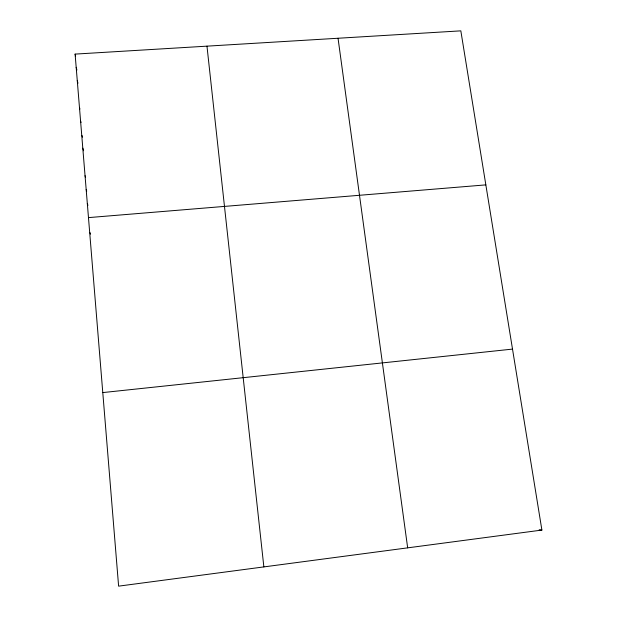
<?xml version="1.0" encoding="UTF-8"?>
<svg xmlns="http://www.w3.org/2000/svg" width="617" height="617" viewBox="0 0 617 617"><rect width="100%" height="100%" fill="white"/><g stroke="black" fill="none" stroke-linecap="round" stroke-linejoin="round"><path stroke-width="0.93" d="M541.896 530.065L118.611 586.15L75.104 54.103L460.83 30.85L541.896 530.065L539.142 529.779M102.777 392.582L512.511 349.099M88.47 217.616L485.841 184.876M89.928 232.547L90.529 234.159M87.321 203.564L87.938 205.345M86.179 189.596L86.696 191.147M85.046 175.706L85.57 177.318M82.794 148.157L83.588 150.772M81.945 135.401L82.477 137.205M80.565 120.909L81.028 122.513M79.462 107.404L79.925 109.062M77.272 80.603L77.973 83.249M76.184 67.315L76.894 70.037M75.104 54.103L75.582 55.97M338.039 38.254L407.667 547.85M206.973 46.152L263.86 566.907"/></g></svg>
